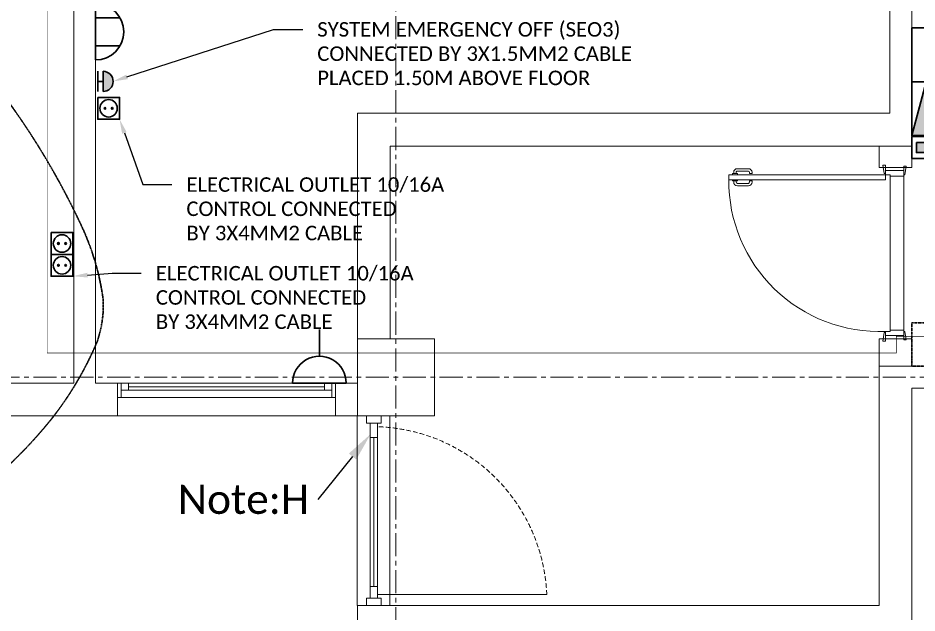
# Model space of a CAD drawing. Header units: millimetres. Extents: x 26027 to 581921, y 7230 to 233891.
# Drawn here: x 456052 to 462235, y 140724 to 144816 of the extents above; entities that cross this region are included whole.
import ezdxf
from ezdxf import colors
from ezdxf.entities.mleader import LeaderData, LeaderLine
from ezdxf.math import Vec2, Vec3

# ---------------------------------------------------------------- set-up
doc = ezdxf.new("R2010")
doc.units = ezdxf.units.MM
doc.header["$LTSCALE"] = 5
doc.set_wipeout_variables(frame=1)
for name, pattern in [('CACHE', [0.375, 0.25, -0.125]), ('CENTER', [50.8, 31.75, -6.35, 6.35, -6.35]), ('FANTOME', [2.5, 1.25, -0.25, 0.25, -0.25, 0.25, -0.25]), ('HIDDEN', [9.525, 6.35, -3.175]), ('HIDDEN2', [0.1875, 0.125, -0.0625])]:
    doc.linetypes.add(name, pattern=pattern)
doc.layers.get('0').update_dxf_attribs({"color": 252})
for name, color, linetype, lineweight in [('Aluminum', 252, 'Continuous', 5), ('car', 252, 'Continuous', 5), ('E-ELEC-EQPM-2', 85, 'Continuous', 30), ('GE-ELEC_EQUIPMENT', 232, 'Continuous', 30), ('GE-EQUIPMENT_INSERTION', 140, 'Continuous', 30), ('GE-MM-SCATTER_LINES', 222, 'CACHE', 30), ('GE-SPECIFICATIONS', 7, 'Continuous', 30), ('GE-STRUCTURAL_ELEMENTS_CEILING', 204, 'CACHE', 30), ('Proj', 252, 'HIDDEN2', 5), ('Structure', 252, 'Continuous', 5), ('Walls', 252, 'Continuous', 5), ('Wooden Joinery', 252, 'Continuous', 5)]:
    doc.layers.add(name, color=color, linetype=linetype, lineweight=lineweight)
doc.layers.add('axes', color=252, linetype='Continuous')
doc.layers.add('E-POWR', color=7, linetype='Continuous', lineweight=30, true_color=0x4e7e3e)
doc.layers.add('EXF', color=7, linetype='Continuous', lineweight=30, true_color=0x4e7e3e)
doc.styles.add('GE-DIMS', font='calibri.ttf')
doc.styles.get("Standard").update_dxf_attribs({"font": 'calibri.ttf'})

# ---------------------------------------------------------------- blocks, each defined once
blk = doc.blocks.new('GE-EUR02460')
at = {"layer": 'GE-MM-SCATTER_LINES'}
blk.add_lwpolyline([(-1419.6, 803.5, -0.062199), (-1906.1, 1991.6, -0.077787), (-1968.8, 2530.9, -0.097279), (-1877, 2809.7, -0.066731), (-1477.7, 3276.4, -0.05671), (-876.5, 3692.3, -0.056657)], format="xyb", dxfattribs=at)
blk = doc.blocks.new('WATER_BACKUP')
at = {"layer": 'GE-STRUCTURAL_ELEMENTS_CEILING', "transparency": 33554687}
h = blk.add_hatch(color=255, dxfattribs=at)
h.dxf.hatch_style = 1
h.paths.add_polyline_path([(150, -730), (120, -730), (120, -700), (0, -700), (0, -900), (120, -900), (120, -870), (150, -870)])
edge = h.paths.add_edge_path()
edge.add_ellipse((88.3, -391.7), major_axis=(67.5, 0), ratio=0.321932, start_angle=0, end_angle=114.05837)
edge.add_line((60.7, -371.8), (60.7, -217.4))
edge.add_arc((40.7, -217.4), 20, 0, 180)
edge.add_line((20.7, -217.4), (20.7, -426.8))
edge.add_line((20.7, -426.8), (0, -426.8))
edge.add_line((0, -426.8), (0, -514.3))
edge.add_line((0, -514.3), (20.7, -514.3))
edge.add_line((20.7, -514.3), (20.7, -632.7))
edge.add_arc((40.7, -632.7), 20, 180, 360)
edge.add_line((60.7, -632.7), (60.7, -572.6))
edge.add_ellipse((88.3, -552.8), major_axis=(67.5, 0), ratio=0.321932, start_angle=245.94163, end_angle=360)
edge.add_line((155.8, -552.8), (155.8, -391.7))
at = {"layer": 'GE-STRUCTURAL_ELEMENTS_CEILING', "color": 232}
for p, q in [((20.7, -217.4), (20.7, -632.7)), ((60.7, -217.4), (60.7, -371.8)), ((25.7, -350.7), (25.7, -333.4)), ((25.7, -333.4), (40.7, -342.1)), ((40.7, -342.1), (25.7, -350.7)), ((32.1, -327.1), (49.4, -327.1)), ((40.7, -342.1), (32.1, -327.1)), ((49.4, -327.1), (40.7, -342.1)), ((40.7, -342.1), (55.7, -333.4)), ((55.7, -350.7), (40.7, -342.1)), ((55.7, -333.4), (55.7, -350.7)), ((37.6, -391.7), (37.6, -552.8)), ((53.7, -391.7), (53.7, -552.8)), ((71, -391.7), (71, -552.8)), ((88.3, -391.7), (88.3, -552.8)), ((107.4, -391.7), (107.4, -552.8)), ((123.4, -391.7), (123.4, -552.8)), ((140.7, -391.7), (140.7, -552.8)), ((60.7, -572.6), (60.7, -632.7)), ((120, -700), (0, -700)), ((0, -700), (0, -900)), ((120, -700), (120, -730)), ((120, -730), (150, -730)), ((120, -870), (120, -730)), ((150, -870), (150, -730)), ((120, -900), (0, -900)), ((120, -900), (120, -870)), ((120, -870), (150, -870))]:
    blk.add_line(p, q, dxfattribs=at)
at = {"layer": 'GE-STRUCTURAL_ELEMENTS_CEILING', "color": 83, "linetype": 'FANTOME'}
blk.add_lwpolyline([(300, -1000), (300, 0), (0, 0), (0, -1000)], close=True, dxfattribs=at)
at = {"layer": 'GE-STRUCTURAL_ELEMENTS_CEILING', "color": 232}
for points in [[(20.7, -514.3), (0, -514.3), (0, -426.8), (20.7, -426.8)], [(20.7, -391.7), (155.8, -391.7), (155.8, -552.8), (20.7, -552.8)]]:
    blk.add_lwpolyline(points, close=True, dxfattribs=at)
for centre in [(40.7, -217.4), (40.7, -632.7)]:
    blk.add_circle(centre, 20, dxfattribs=at)
blk.add_ellipse((88.3, -391.7), major_axis=(67.5, 0), ratio=0.321932, start_param=0, end_param=3.141593, dxfattribs=at)
at = {"layer": 'GE-STRUCTURAL_ELEMENTS_CEILING', "color": 232, "extrusion": (0, 0, -1)}
blk.add_ellipse((88.3, -552.8), major_axis=(67.5, 0), ratio=0.321932, start_param=0, end_param=3.141593, dxfattribs=at)
blk = doc.blocks.new('D1.4')
at = {"layer": 'car'}
for p, q in [((60603, -46282.2, 2.4), (60603, -45022.2, 2.4)), ((60713, -45022.2, 0), (60713, -46282.2, -2.8))]:
    blk.add_line(p, q, dxfattribs=at)
at = {"layer": 'Wooden Joinery'}
for p, q in [((59353, -44962.2, 0), (59443, -44962.2, 0)), ((59313, -45002.2, 0), (59353, -45002.2, 0)), ((59313, -45012.2, 0), (59313, -45002.2, 0)), ((59313, -45052.2, 0), (59313, -45062.2, 0)), ((59323, -45002.2, 0), (59323, -44992.2, 0)), ((59343, -45002.2, 0), (59343, -44992.2, 0)), ((59353, -44982.2, 0), (59443, -44982.2, 0)), ((59353, -45012.2, 0), (59353, -45002.2, 0)), ((59353, -45052.2, 0), (59353, -45062.2, 0)), ((59453, -45002.2, 0), (59453, -44992.2, 0)), ((59453, -45002.2, 0), (59473, -45002.2, 0)), ((59473, -45002.2, 0), (59473, -44992.2, 0)), ((59313, -45062.2, 0), (59353, -45062.2, 0)), ((59323, -45062.2, 0), (59323, -45072.2, 0)), ((59343, -45062.2, 0), (59343, -45072.2, 0)), ((59353, -45082.2, 0), (59443, -45082.2, 0)), ((59353, -45102.2, 0), (59443, -45102.2, 0)), ((59453, -45062.2, 0), (59453, -45072.2, 0)), ((59453, -45062.2, 0), (59473, -45062.2, 0)), ((59473, -45062.2, 0), (59473, -45072.2, 0))]:
    blk.add_line(p, q, dxfattribs=at)
at = {"layer": 'Wooden Joinery', "elevation": 2.4}
for points in [[(60563, -45002.2), (60553, -45002.2), (60543, -44932.2), (60563, -44932.2)], [(60713, -45012.2), (60723, -45012.2), (60733, -44942.2), (60713, -44942.2)], [(60563, -45052.2), (59283, -45052.2), (59283, -45012.2), (60563, -45012.2)], [(60563, -46302.2), (60553, -46302.2), (60543, -46372.2), (60563, -46372.2)], [(60713, -46292.2), (60723, -46292.2), (60733, -46362.2), (60713, -46362.2)]]:
    blk.add_lwpolyline(points, close=True, dxfattribs=at)
for points in [[(60563, -44977.2), (60713, -44977.2), (60713, -44952.2), (60563, -44952.2), (60563, -44977.2)], [(60563, -44977.2), (60563, -45012.2), (60603, -45012.2), (60603, -45022.2), (60713, -45022.2), (60713, -44977.2), (60563, -44977.2)], [(60563, -46327.2), (60563, -46292.2), (60603, -46292.2), (60603, -46282.2), (60713, -46282.2), (60713, -46327.2), (60563, -46327.2)], [(60563, -46327.2), (60713, -46327.2), (60713, -46352.2), (60563, -46352.2), (60563, -46327.2)]]:
    blk.add_lwpolyline(points, dxfattribs=at)
at = {"layer": 'Wooden Joinery'}
for centre, radius, start, end in [((59353, -44992.2, 0), 30, 90, 180), ((59443, -44992.2, 0), 30, 0, 90), ((60513.6, -45062.5, 2.4), 1230.6, 179.51822, 272.30056), ((59353, -44992.2, 0), 10, 90, 180), ((59443, -44992.2, 0), 10, 0, 90), ((59353, -45072.2, 0), 30, 180, 270), ((59353, -45072.2, 0), 10, 180, 270), ((59443, -45072.2, 0), 10, 270, 0), ((59443, -45072.2, 0), 30, 270, 0)]:
    blk.add_arc(centre, radius, start, end, dxfattribs=at)
blk = doc.blocks.new('NORMAL SOCKET')
at = {"layer": 'E-POWR'}
for p, q in [((0, 308), (0, 615)), ((-308, 0), (308, 0))]:
    blk.add_line(p, q, dxfattribs=at)
blk.add_ellipse((0, 0), major_axis=(33, 306), ratio=1, start_param=4.81904, end_param=7.960633, dxfattribs=at)
blk = doc.blocks.new('MECH UPDATED')
at = {"layer": 'EXF', "color": 85, "elevation": 0}
for points in [[(101035.6, -1363352.2), (101035.5, -1363739)], [(101035.6, -1363448.9), (101203.1, -1363448.9)], [(101035.5, -1363642.3), (101203, -1363642.4)]]:
    blk.add_lwpolyline(points, dxfattribs=at)
at = {"layer": 'EXF', "color": 85}
blk.add_arc((101035.5, -1363545.6, 0), 193.4, 269.98538, 89.98538, dxfattribs=at)
blk = doc.blocks.new('GE-230V_PLUG_1_50')
blk.add_wipeout([(0, 150), (150, 150), (150, 0), (0, 0)]).dxf.layer = 'GE-ELEC_EQUIPMENT'
at = {"layer": 'GE-ELEC_EQUIPMENT'}
h = blk.add_hatch(color=256, dxfattribs=at)
h.dxf.hatch_style = 1
h.paths.add_polyline_path([(56, 75, 1), (44, 75, 1)])
h.paths.add_polyline_path([(106, 75, 1), (94, 75, 1)])
blk.add_lwpolyline([(150, 0), (0, 0), (0, 150), (150, 150), (150, 0)], dxfattribs=at)
for centre, radius in [((75, 75), 60), ((50, 75), 6), ((100, 75), 6)]:
    blk.add_circle(centre, radius, dxfattribs=at)
blk = doc.blocks.new('System Emrgency Off (SEO)')
at = {"layer": 'EXF'}
h = blk.add_hatch(color=256, dxfattribs=at)
h.dxf.hatch_style = 1
edge = h.paths.add_edge_path()
edge.add_arc((0, 98), 185, 0, 180)
edge.add_line((-185, 98), (185, 98))
at = {"layer": 'EXF', "color": 41, "true_color": 0xf4ee51}
for p, q in [((-185, 98), (185, 98)), ((-185, 0), (185, 0)), ((0, 0), (0, 98))]:
    blk.add_line(p, q, dxfattribs=at)
blk.add_arc((0, 98), 185, 0, 180, dxfattribs=at)
blk = doc.blocks.new('GE-RJ45_1_50')
blk.add_wipeout([(0, 150), (150, 150), (150, 0), (0, 0)]).dxf.layer = 'GE-ELEC_EQUIPMENT'
at = {"layer": 'GE-ELEC_EQUIPMENT'}
h = blk.add_hatch(color=256, dxfattribs=at)
h.dxf.hatch_style = 1
h.paths.add_polyline_path([(110, 102.7), (85, 102.7), (85, 122.7), (65, 122.7), (65, 102.7), (40, 102.7), (40, 32.7), (110, 32.7)])
for points in [[(150, 0), (0, 0), (0, 150), (150, 150), (150, 0)], [(40, 32.7), (110, 32.7), (110, 102.7), (85, 102.7)], [(65, 102.7), (40, 102.7), (40, 32.7)], [(65, 102.7), (65, 122.7), (85, 122.7), (85, 102.7)]]:
    blk.add_lwpolyline(points, dxfattribs=at)
blk = doc.blocks.new('MDP')
h = blk.add_hatch()
h.set_pattern_fill('ANGLE', color=256)
h.set_pattern_definition([(0, (13899.044, -18632.3235), (0, 6.985), [5.08, -1.905]), (90, (13899.044, -18632.3235), (-6.985, 4e-16), [5.08, -1.905])])
h.paths.add_polyline_path([(-899, 484), (899, 0), (899, 484)])
at = {"color": 85}
blk.add_lwpolyline([(-899, 484), (899, 0), (899, 484)], close=True, dxfattribs=at)
at = {"layer": 'E-POWR', "ltscale": 10}
for p, q in [((-899, 0), (-899, 484)), ((899, 0), (-899, 0))]:
    blk.add_line(p, q, dxfattribs=at)

msp = doc.modelspace()

# ---------------------------------------------------------------- linework, layer by layer
at = {"layer": 'Aluminum'}
for p, q in [((458235.8, 142305.3, 2.4), (456735.8, 142305.3, 2.4)), ((456760.8, 142205.3, 2.4), (456760.8, 142305.3, 2.4)), ((456810.8, 142255.3, 2.4), (456810.8, 142305.3, 2.4)), ((456810.8, 142280.3, 2.4), (458160.8, 142280.3, 2.4)), ((458160.8, 142255.3, 2.4), (458160.8, 142305.3, 2.4)), ((458210.8, 142205.3, 2.4), (458210.8, 142305.3, 2.4)), ((458210.8, 142255.3, 2.4), (456760.8, 142255.3, 2.4)), ((458235.8, 142205.3, 2.4), (456735.8, 142205.3, 2.4)), ((458473.9, 140824.9, 2.4), (458473.9, 142029.9, 2.4)), ((458523.9, 140824.9, 2.4), (458523.9, 142029.9, 2.4)), ((458523.9, 141929.9, 2.4), (458473.9, 141929.9, 2.4)), ((458498.9, 140904.9, 2.4), (458498.9, 141929.9, 2.4)), ((458523.9, 140904.9, 2.4), (458473.9, 140904.9, 2.4)), ((458523.9, 140849.9, 2.4), (459688.5, 140849.9, 2.4))]:
    msp.add_line(p, q, dxfattribs=at)
at = {"layer": 'Aluminum', "elevation": 2.4}
for points in [[(458548.9, 142029.9), (458448.9, 142029.9), (458448.9, 142079.9), (458548.9, 142079.9)], [(458548.9, 140824.9), (458448.9, 140824.9), (458448.9, 140774.9), (458548.9, 140774.9)]]:
    msp.add_lwpolyline(points, close=True, dxfattribs=at)
at = {"layer": 'Aluminum', "linetype": 'HIDDEN'}
msp.add_arc((458484.9, 140801, 2.4), 1204.6, 2.33079, 88.14613, dxfattribs=at)
at = {"layer": 'axes', "linetype": 'CENTER', "lineweight": 0}
for p, q in [((458650.8, 120285.6, 2.4), (458650.8, 160790.3, 2.4)), ((581030.5, 142345.3, 2.4), (449113.3, 142345.3, 2.4))]:
    msp.add_line(p, q, dxfattribs=at)
at = {"layer": 'E-ELEC-EQPM-2', "color": 85, "elevation": 2.4}
msp.add_lwpolyline([(462198.5, 144747.8), (462298.1, 144747.8), (462298.1, 144377.3), (462198.5, 144377.3)], close=True, dxfattribs=at)
at = {"layer": 'Proj'}
for p, q in [((456735.8, 142080.3, 2.4), (458235.8, 142080.3, 2.4)), ((458383.9, 142079.9, 2.4), (458383.9, 140774.9, 2.4)), ((458608.9, 142079.9, 2.4), (458608.9, 140774.9, 2.4))]:
    msp.add_line(p, q, dxfattribs=at)
at = {"layer": 'Structure', "elevation": 2.4}
msp.add_lwpolyline([(458385.8, 142080.3), (458915.8, 142080.3), (458915.8, 142610.3), (458385.8, 142610.3)], close=True, dxfattribs=at)
at = {"layer": 'Walls'}
for p, q in [((456435.8, 142305.3, 2.4), (456435.8, 148110.3, 2.4)), ((456585.8, 142305.3, 2.4), (456585.8, 145900.9, 2.4)), ((451718.1, 142305.3, 2.4), (456435.8, 142305.3, 2.4)), ((456585.8, 142305.3, 2.4), (456735.8, 142305.3, 2.4)), ((456735.8, 142305.3, 2.4), (456735.8, 142080.3, 2.4)), ((458235.8, 142305.3, 2.4), (458385.8, 142305.3, 2.4)), ((458235.8, 142305.3, 2.4), (458235.8, 142080.3, 2.4)), ((451718.1, 142080.3, 2.4), (456735.8, 142080.3, 2.4)), ((458235.8, 142080.3, 2.4), (458385.8, 142080.3, 2.4))]:
    msp.add_line(p, q, dxfattribs=at)
at = {"layer": 'Walls', "elevation": 2.4}
for points in [[(458610.8, 142610.3), (458610.8, 143935.3), (462198.5, 143935.3), (462198.5, 145900.9)], [(462048.5, 145900.9), (462048.5, 144160.3)], [(458385.8, 142610.3), (458385.8, 144160.3), (462048.5, 144160.3)], [(458385.8, 142610.3), (458385.8, 142635.3)], [(458385.8, 140457.8), (458385.8, 140774.9), (461973.5, 140775.3), (461973.5, 142420.3), (465585.8, 142420.3)], [(465585.8, 142270.3), (462198.5, 142270.3), (462198.5, 140450.3)], [(458383.9, 140774.9), (458385.8, 140774.9)]]:
    msp.add_lwpolyline(points, dxfattribs=at)
for points in [[(462198.5, 143788.1), (461973.5, 143788.1), (461973.5, 143935.3), (462198.5, 143935.3)], [(462198.5, 142420.3), (461973.5, 142420.3), (461973.5, 142610.3), (462198.5, 142610.3)]]:
    msp.add_lwpolyline(points, close=True, dxfattribs=at)

# ---------------------------------------------------------------- block references
at = {"layer": 'GE-EQUIPMENT_INSERTION', "rotation": 89.99999999999999}
msp.add_blockref('WATER_BACKUP', (462198.5, 142420.3, 2.4), dxfattribs=at)
at = {"layer": 'Wooden Joinery', "xscale": 0.8412698412698413, "yscale": 0.8412698412698413, "zscale": 0.8412698412698413, "rotation": 359.9999999735754}
msp.add_blockref('D1.4', (411067.5, 181605, 0.4), dxfattribs=at)

# ---------------------------------------------------------------- leaders
at = {"layer": 'GE-SPECIFICATIONS'}
ml = msp.add_multileader_mtext('Standard', dxfattribs=at)
ml.set_content('Note:H', color=7, style='GE-DIMS')
ml.set_leader_properties(color=83)
ml.build(insert=Vec2(0, 0))
ml.multileader.update_dxf_attribs({"has_dogleg": 0, "dogleg_length": 0.36, "arrow_head_size": 200, "scale": 0.02})
ctx = ml.context
ctx.base_point, ctx.scale, ctx.char_height, ctx.arrow_head_size, ctx.landing_gap_size, ctx.plane_origin = Vec3(457134.4, 141503.9, 2.4), 0.02, 200, 200, 60, Vec3(458053.9, 141605.3, 2.4)
ctx.text_align_type, ctx.attachment_type = 2, 1
notes = []
notes.append((ctx, [(0, (1, 1, 0), (458114.6, 141503.9, 2.4), (-1, 0), 0.72, [(0, [(458478.3, 141955.5, 2.4)], 0, [])])]))
ctx.mtext.insert, ctx.mtext.width, ctx.mtext.defined_height, ctx.mtext.alignment, ctx.mtext.flow_direction = Vec3(458053.9, 141605.3, 2.4), 1317.386, 282.8, 3, 5
for ctx, leaders in notes:
    for number, flags, end, landing, length, lines in leaders:
        leader = LeaderData()
        leader.index, (leader.has_last_leader_line, leader.has_dogleg_vector, leader.attachment_direction) = number, flags
        leader.last_leader_point, leader.dogleg_vector, leader.dogleg_length = Vec3(end), Vec3(landing), length
        for number, points, colour, breaks in lines:
            line = LeaderLine()
            line.index, line.vertices, line.color, line.breaks = number, Vec3.list(points), colors.encode_raw_color(colour), breaks
            leader.lines.append(line)
        ctx.leaders.append(leader)

# ---------------------------------------------------------------- next in the draw order: block references
at = {"layer": 'GE-EQUIPMENT_INSERTION', "rotation": 189.9999999999998}
msp.add_blockref('GE-EUR02460', (454259.3, 145029.8), dxfattribs=at)

# ---------------------------------------------------------------- next in the draw order: hatches: boundary and pattern name
at = {"layer": 'E-ELEC-EQPM-2'}
h = msp.add_hatch(dxfattribs=at)
h.set_pattern_fill('CROSS', color=85, scale=10)
h.set_pattern_definition([(0, (368880, 104830), (63.5, 63.5), [31.75, -95.25]), (90, (368895.875, 104814.125), (-63.5, 63.5), [31.75, -95.25])])
edge = h.paths.add_edge_path()
edge.add_line((457685.6, 145694.3), (457685.6, 152806.1))
edge.add_line((457685.6, 152806.1), (462487.4, 152806.1))
edge.add_line((462487.4, 152806.1), (462487.4, 145900.9))
edge.add_line((462487.4, 145900.9), (462587.4, 145901.1))
edge.add_line((462587.4, 145901.1), (462587.4, 152806.1))
edge.add_line((462587.4, 152806.1), (464555.9, 152806.1))
edge.add_line((464555.9, 152806.1), (469284.4, 152806.1))
edge.add_line((469284.4, 152806.1), (471903.7, 152806.1))
edge.add_line((471903.7, 152806.1), (471903.7, 142653.2))
edge.add_line((471903.7, 142653.2), (478231.4, 142645.9))
edge.add_line((478231.4, 142645.9), (478231.4, 142845.2))
edge.add_line((478231.4, 142845.2), (472503.7, 142845.2))
edge.add_line((472503.7, 142845.2), (472503.7, 157840))
edge.add_line((472503.7, 157840), (472504, 159009.2))
edge.add_line((472504, 159009.2), (479768.6, 159009.2))
edge.add_line((479768.6, 159009.2), (479768.6, 159109.2))
edge.add_line((479768.6, 159109.2), (472503.7, 159109.2))
edge.add_line((472503.7, 159109.2), (472503.7, 169315.6))
edge.add_line((472503.7, 169315.6), (478921.1, 169315.6))
edge.add_line((478921.1, 169315.6), (484286.4, 169315.6))
edge.add_line((484286.4, 169315.6), (484286.4, 166351.2))
edge.add_line((484286.4, 166351.2), (484486.4, 166351.2))
edge.add_line((484486.4, 166351.2), (484486.4, 169515.6))
edge.add_line((484486.4, 169515.6), (479083.8, 169515.6))
edge.add_line((479083.8, 169515.6), (479083.8, 190946.9))
edge.add_line((479083.8, 190946.9), (479083.8, 191341.6))
edge.add_line((479083.8, 191341.6), (478883.8, 191341.6))
edge.add_line((478883.8, 191341.6), (478883.8, 195124.3))
edge.add_line((478883.8, 195124.3), (477262.4, 195124.3))
edge.add_line((477262.4, 195124.3), (477262.4, 205421.2))
edge.add_line((477262.4, 205421.2), (474368, 205421.2))
edge.add_line((474368, 205421.2), (469356.9, 205421.2))
edge.add_line((469356.9, 205421.2), (469256.9, 205421.2))
edge.add_line((469256.9, 205421.2), (469256.9, 204391.3))
edge.add_line((469256.9, 204391.3), (469856.9, 204391.3))
edge.add_line((469856.9, 204391.3), (469856.9, 204821.2))
edge.add_line((469856.9, 204821.2), (471179.3, 204821.2))
edge.add_line((471179.3, 204821.2), (471179.3, 204391.3))
edge.add_line((471179.3, 204391.3), (471779.3, 204391.3))
edge.add_line((471779.3, 204391.3), (471779.3, 204821.2))
edge.add_line((471779.3, 204821.2), (476662.4, 204821.2))
edge.add_line((476662.4, 204821.2), (476662.4, 194457.6))
edge.add_line((476662.4, 194457.6), (478283.8, 194457.6))
edge.add_line((478283.8, 194457.6), (478283.8, 169915.6))
edge.add_line((478283.8, 169915.6), (471903.7, 169915.6))
edge.add_line((471903.7, 169915.6), (471903.7, 159212))
edge.add_line((471903.7, 159212), (470513.7, 159212))
edge.add_line((470513.7, 159212), (470513.7, 159112))
edge.add_line((470513.7, 159112), (471903.7, 159112))
edge.add_line((471903.7, 159112), (471903.7, 153006.1))
edge.add_line((471903.7, 153006.1), (462587.4, 153006.1))
edge.add_line((462587.4, 153006.1), (462487.4, 152906.1))
edge.add_line((462487.4, 152906.1), (457585.6, 152906.1))
edge.add_line((457585.6, 152906.1), (457585.6, 145694.3))

# ---------------------------------------------------------------- next in the draw order: linework, layer by layer
at = {"layer": 'E-POWR', "const_width": 3}
msp.add_lwpolyline([(452677.3, 150019.3), (455195.6, 150019.3), (456252.2, 150019.3), (456251.8, 147761), (456252.2, 142512), (462092.6, 142512), (462092.6, 142626.8), (462463.7, 142627)], dxfattribs=at)

# ---------------------------------------------------------------- next in the draw order: block references
at = {"layer": 'E-POWR', "color": 85, "xscale": 0.6, "yscale": 0.6, "zscale": 0.6}
msp.add_blockref('NORMAL SOCKET', (458124.6, 142305.3, 2.4), dxfattribs=at)
at = {"layer": 'EXF', "color": 85}
msp.add_blockref('MECH UPDATED', (355550.3, 1508266.6, 0), dxfattribs=at)
at = {"layer": 'EXF', "color": 41, "true_color": 0xf4ee51, "xscale": 0.375, "yscale": 0.375, "zscale": 0.375, "rotation": 270}
msp.add_blockref('System Emrgency Off (SEO)', (456600, 144380), dxfattribs=at)

# ---------------------------------------------------------------- next in the draw order: leaders
at = {"layer": 'E-POWR'}
ml = msp.add_multileader_mtext('Standard', dxfattribs=at)
ml.set_content('SYSTEM EMERGENCY OFF (SEO3) CONNECTED BY 3X1.5MM2 CABLE PLACED 1.50M ABOVE FLOOR', color=256)
ml.set_leader_properties()
ml.build(insert=Vec2(0, 0))
ml.multileader.update_dxf_attribs({"text_right_attachment_type": 6, "dogleg_length": 200, "arrow_head_size": 100})
ctx = ml.context
ctx.base_point, ctx.char_height, ctx.arrow_head_size, ctx.landing_gap_size, ctx.plane_origin = Vec3(458010, 144736.7), 100, 100, 100, Vec3(462437.1, 143391.7)
ctx.right_attachment = 6
notes = []
notes.append((ctx, [(0, (1, 1, 0), (457810, 144736.7), (1, 0), 200, [(0, [(456706.3, 144380)], 0, [])])]))
ctx.mtext.insert, ctx.mtext.width, ctx.mtext.defined_height, ctx.mtext.flow_direction = Vec3(458110, 144787.5), 2204.136, 405.7, 5
for ctx, leaders in notes:
    for number, flags, end, landing, length, lines in leaders:
        leader = LeaderData()
        leader.index, (leader.has_last_leader_line, leader.has_dogleg_vector, leader.attachment_direction) = number, flags
        leader.last_leader_point, leader.dogleg_vector, leader.dogleg_length = Vec3(end), Vec3(landing), length
        for number, points, colour, breaks in lines:
            line = LeaderLine()
            line.index, line.vertices, line.color, line.breaks = number, Vec3.list(points), colors.encode_raw_color(colour), breaks
            leader.lines.append(line)
        ctx.leaders.append(leader)

# ---------------------------------------------------------------- next in the draw order: block references
at = {"layer": 'GE-ELEC_EQUIPMENT'}
for name, p, rotation in [('GE-230V_PLUG_1_50', (456750, 144270), 180), ('GE-RJ45_1_50', (462198.5, 144000.2, 2.4), 270), ('GE-230V_PLUG_1_50', (456429.8, 143340, -7.1), 180)]:
    msp.add_blockref(name, p, dxfattribs=dict(at, rotation=rotation))

# ---------------------------------------------------------------- next in the draw order: block references
at = {"layer": 'E-ELEC-EQPM-2', "color": 85, "xscale": 0.205956854361439, "yscale": 0.205956854361439, "zscale": 0.205956854361439, "rotation": 270}
msp.add_blockref('MDP', (462198.5, 144192.1, 2.4), dxfattribs=at)
at = {"layer": 'GE-ELEC_EQUIPMENT', "rotation": 180}
msp.add_blockref('GE-230V_PLUG_1_50', (456429.8, 143190, -7.1), dxfattribs=at)

# ---------------------------------------------------------------- next in the draw order: leaders
at = {"layer": 'E-POWR'}
ml = msp.add_multileader_mtext('Standard', dxfattribs=at)
ml.set_content('ELECTRICAL OUTLET 10/16A\\PCONTROL CONNECTED \\PBY 3X4MM2 CABLE', color=256)
ml.set_leader_properties()
ml.build(insert=Vec2(0, 0))
ml.multileader.update_dxf_attribs({"text_right_attachment_type": 6, "dogleg_length": 200, "arrow_head_size": 100})
ctx = ml.context
ctx.base_point, ctx.char_height, ctx.arrow_head_size, ctx.landing_gap_size, ctx.plane_origin = Vec3(457110, 143669.7), 100, 100, 100, Vec3(462529.2, 143315.9)
ctx.right_attachment = 6
notes = []
notes.append((ctx, [(0, (1, 1, 0), (456910, 143669.7), (1, 0), 200, [(0, [(456750, 144120)], 0, [])])]))
ctx.mtext.insert, ctx.mtext.width, ctx.mtext.defined_height, ctx.mtext.flow_direction = Vec3(457210, 143720.5), 4695.582, 338, 5
for ctx, leaders in notes:
    for number, flags, end, landing, length, lines in leaders:
        leader = LeaderData()
        leader.index, (leader.has_last_leader_line, leader.has_dogleg_vector, leader.attachment_direction) = number, flags
        leader.last_leader_point, leader.dogleg_vector, leader.dogleg_length = Vec3(end), Vec3(landing), length
        for number, points, colour, breaks in lines:
            line = LeaderLine()
            line.index, line.vertices, line.color, line.breaks = number, Vec3.list(points), colors.encode_raw_color(colour), breaks
            leader.lines.append(line)
        ctx.leaders.append(leader)

# ---------------------------------------------------------------- next in the draw order: leaders
ml = msp.add_multileader_mtext('Standard', dxfattribs=at)
ml.set_content('ELECTRICAL OUTLET 10/16A\\PCONTROL CONNECTED \\PBY 3X4MM2 CABLE', color=256)
ml.set_leader_properties()
ml.build(insert=Vec2(0, 0))
ml.multileader.update_dxf_attribs({"text_right_attachment_type": 6, "dogleg_length": 200, "arrow_head_size": 100})
ctx = ml.context
ctx.base_point, ctx.char_height, ctx.arrow_head_size, ctx.landing_gap_size, ctx.plane_origin = Vec3(456900, 143060, -7.1), 100, 100, 100, Vec3(461914.5, 142235.9, -7.1)
ctx.right_attachment = 6
notes = []
notes.append((ctx, [(0, (1, 1, 0), (456700, 143060, -7.1), (1, 0), 200, [(0, [(456429.8, 143040, -7.1)], 0, [])])]))
ctx.mtext.insert, ctx.mtext.width, ctx.mtext.defined_height, ctx.mtext.flow_direction = Vec3(457000, 143110.7, -7.1), 4695.582, 338, 5
for ctx, leaders in notes:
    for number, flags, end, landing, length, lines in leaders:
        leader = LeaderData()
        leader.index, (leader.has_last_leader_line, leader.has_dogleg_vector, leader.attachment_direction) = number, flags
        leader.last_leader_point, leader.dogleg_vector, leader.dogleg_length = Vec3(end), Vec3(landing), length
        for number, points, colour, breaks in lines:
            line = LeaderLine()
            line.index, line.vertices, line.color, line.breaks = number, Vec3.list(points), colors.encode_raw_color(colour), breaks
            leader.lines.append(line)
        ctx.leaders.append(leader)

doc.saveas('drawing.dxf')
